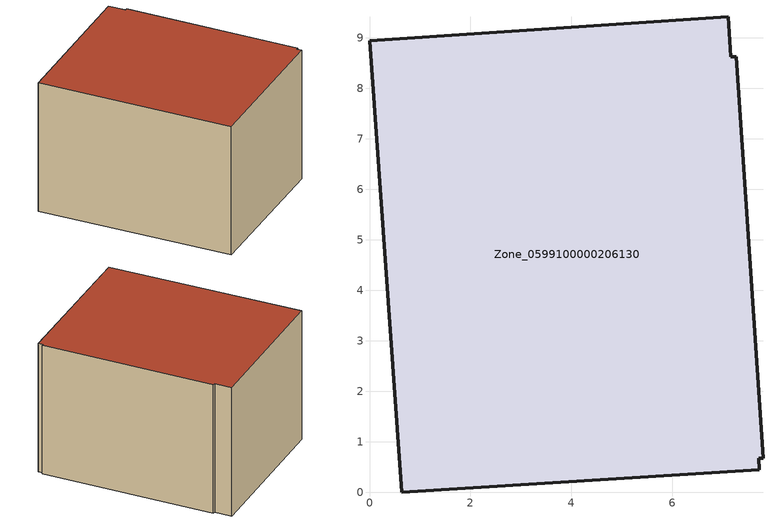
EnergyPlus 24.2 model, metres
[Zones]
Zone_0599100000206130
 floor ground (C_G): 7.72,0.44 0.64,0 0,8.95 7.11,9.42 7.16,8.63 7.26,8.62 7.79,0.67 7.71,0.67 z0
 wall outside (C_F): 0.64,0 7.72,0.44 7.71,0.67 7.79,0.67 7.26,8.62 7.16,8.63 7.11,9.42 0,8.95 0.64,0 z0:6.28
 roof outside (C_R): 7.79,0.67 7.26,8.62 7.16,8.63 7.11,9.42 0,8.95 0.64,0 7.72,0.44 7.71,0.67 z6.28
[BUILDING]
Pand.0599100000206130: North Axis=0; Terrain=City; Loads Convergence Tolerance Value=0.04; Temperature Convergence Tolerance Value=0.4; Solar Distribution=FullExterior; Maximum Number of Warmup Days=25; Minimum Number of Warmup Days=1
[Site:Location]
Rotterdam.The.Hague.AP_ZH_NLD Design_Conditions: Latitude=51.96; Longitude=4.45; Time Zone=1; Elevation=-4.5
[SITE:GROUNDTEMPERATURE:BUILDINGSURFACE]
18, 18, 18, 18, 18, 18, 18, 18, 18, 18, 18, 18
[MATERIAL] Thermal Absorptance=0.9; Solar Absorptance=0.7; Visible Absorptance=0.7
Name | Roughness | Thickness | Conductivity | Density | Specific Heat
G.TC.1946-1964 | MediumSmooth | 0.15 | 1 | 540 | 1210
F.TC.1946-1964 | Rough | 0.3 | 0.857143 | 1920 | 840
R.TC.1946-1964 | MediumRough | 0.2 | 0.235294 | 1500 | 1000
[CONSTRUCTION]
C_G: G.TC.1946-1964
C_F: F.TC.1946-1964
C_R: R.TC.1946-1964
[ZONE]
Zone_0599100000206130: Type=1; Multiplier=1; Ceiling Height=Autocalculate; Volume=Autocalculate; Floor Area=autocalculate; Part of Total Floor Area=Yes
[ZONEINFILTRATION:DESIGNFLOWRATE]
Infil_Zone_0599100000206130: Zone or ZoneList or Space or SpaceList=Zone_0599100000206130; Schedule=AlwaysOn; Design Flow Rate Calculation Method=Flow/Area; Flow Rate per Floor Area=0.003; Constant Term Coefficient=1; Temperature Term Coefficient=0; Velocity Term Coefficient=0; Velocity Squared Term Coefficient=0
[HVACTEMPLATE:ZONE:IDEALLOADSAIRSYSTEM]
Zone_0599100000206130: Maximum Heating Supply Air Temperature=50; Minimum Cooling Supply Air Temperature=13; Maximum Heating Supply Air Humidity Ratio=0.0156; Minimum Cooling Supply Air Humidity Ratio=0.0077; Heating Limit=NoLimit; Cooling Limit=NoLimit; Dehumidification Control Type=ConstantSensibleHeatRatio; Cooling Sensible Heat Ratio=0.7; Dehumidification Setpoint=60; Humidification Control Type=None; Humidification Setpoint=30; Outdoor Air Method=None; Outdoor Air Flow Rate per Person=0.00944; Outdoor Air Flow Rate per Zone Floor Area=0; Outdoor Air Flow Rate per Zone=0; Demand Controlled Ventilation Type=None; Outdoor Air Economizer Type=NoEconomizer; Heat Recovery Type=None; Sensible Heat Recovery Effectiveness=0.7; Latent Heat Recovery Effectiveness=0.65
[ZONECONTROL:THERMOSTAT]
ThermostatControl_Zone_0599100000206130: Zone or ZoneList=Zone_0599100000206130; Control Type Schedule=DualSetpointControlType; Control 1=Thermostat_Zone_0599100000206130; Temperature Difference Between Cutout And Setpoint=0
[THERMOSTATSETPOINT:DUALSETPOINT]
Thermostat_Zone_0599100000206130: Heating Setpoint Temperature Schedule=HeatingSetpoint_Zone_0599100000206130; Cooling Setpoint Temperature Schedule=CoolingSetpoint_Zone_0599100000206130
[SCHEDULE:COMPACT]
HeatingSetpoint_Zone_0599100000206130: Through: 12/31, For: AllDays, Until: 24:00, 21
CoolingSetpoint_Zone_0599100000206130: Through: 12/31, For: AllDays, Until: 24:00, 24
DualSetpointControlType: Through: 12/31, For: AllDays, Until: 24:00, 4
AlwaysOn: Through: 12/31, For: AllDays, Until: 24:00, 1
